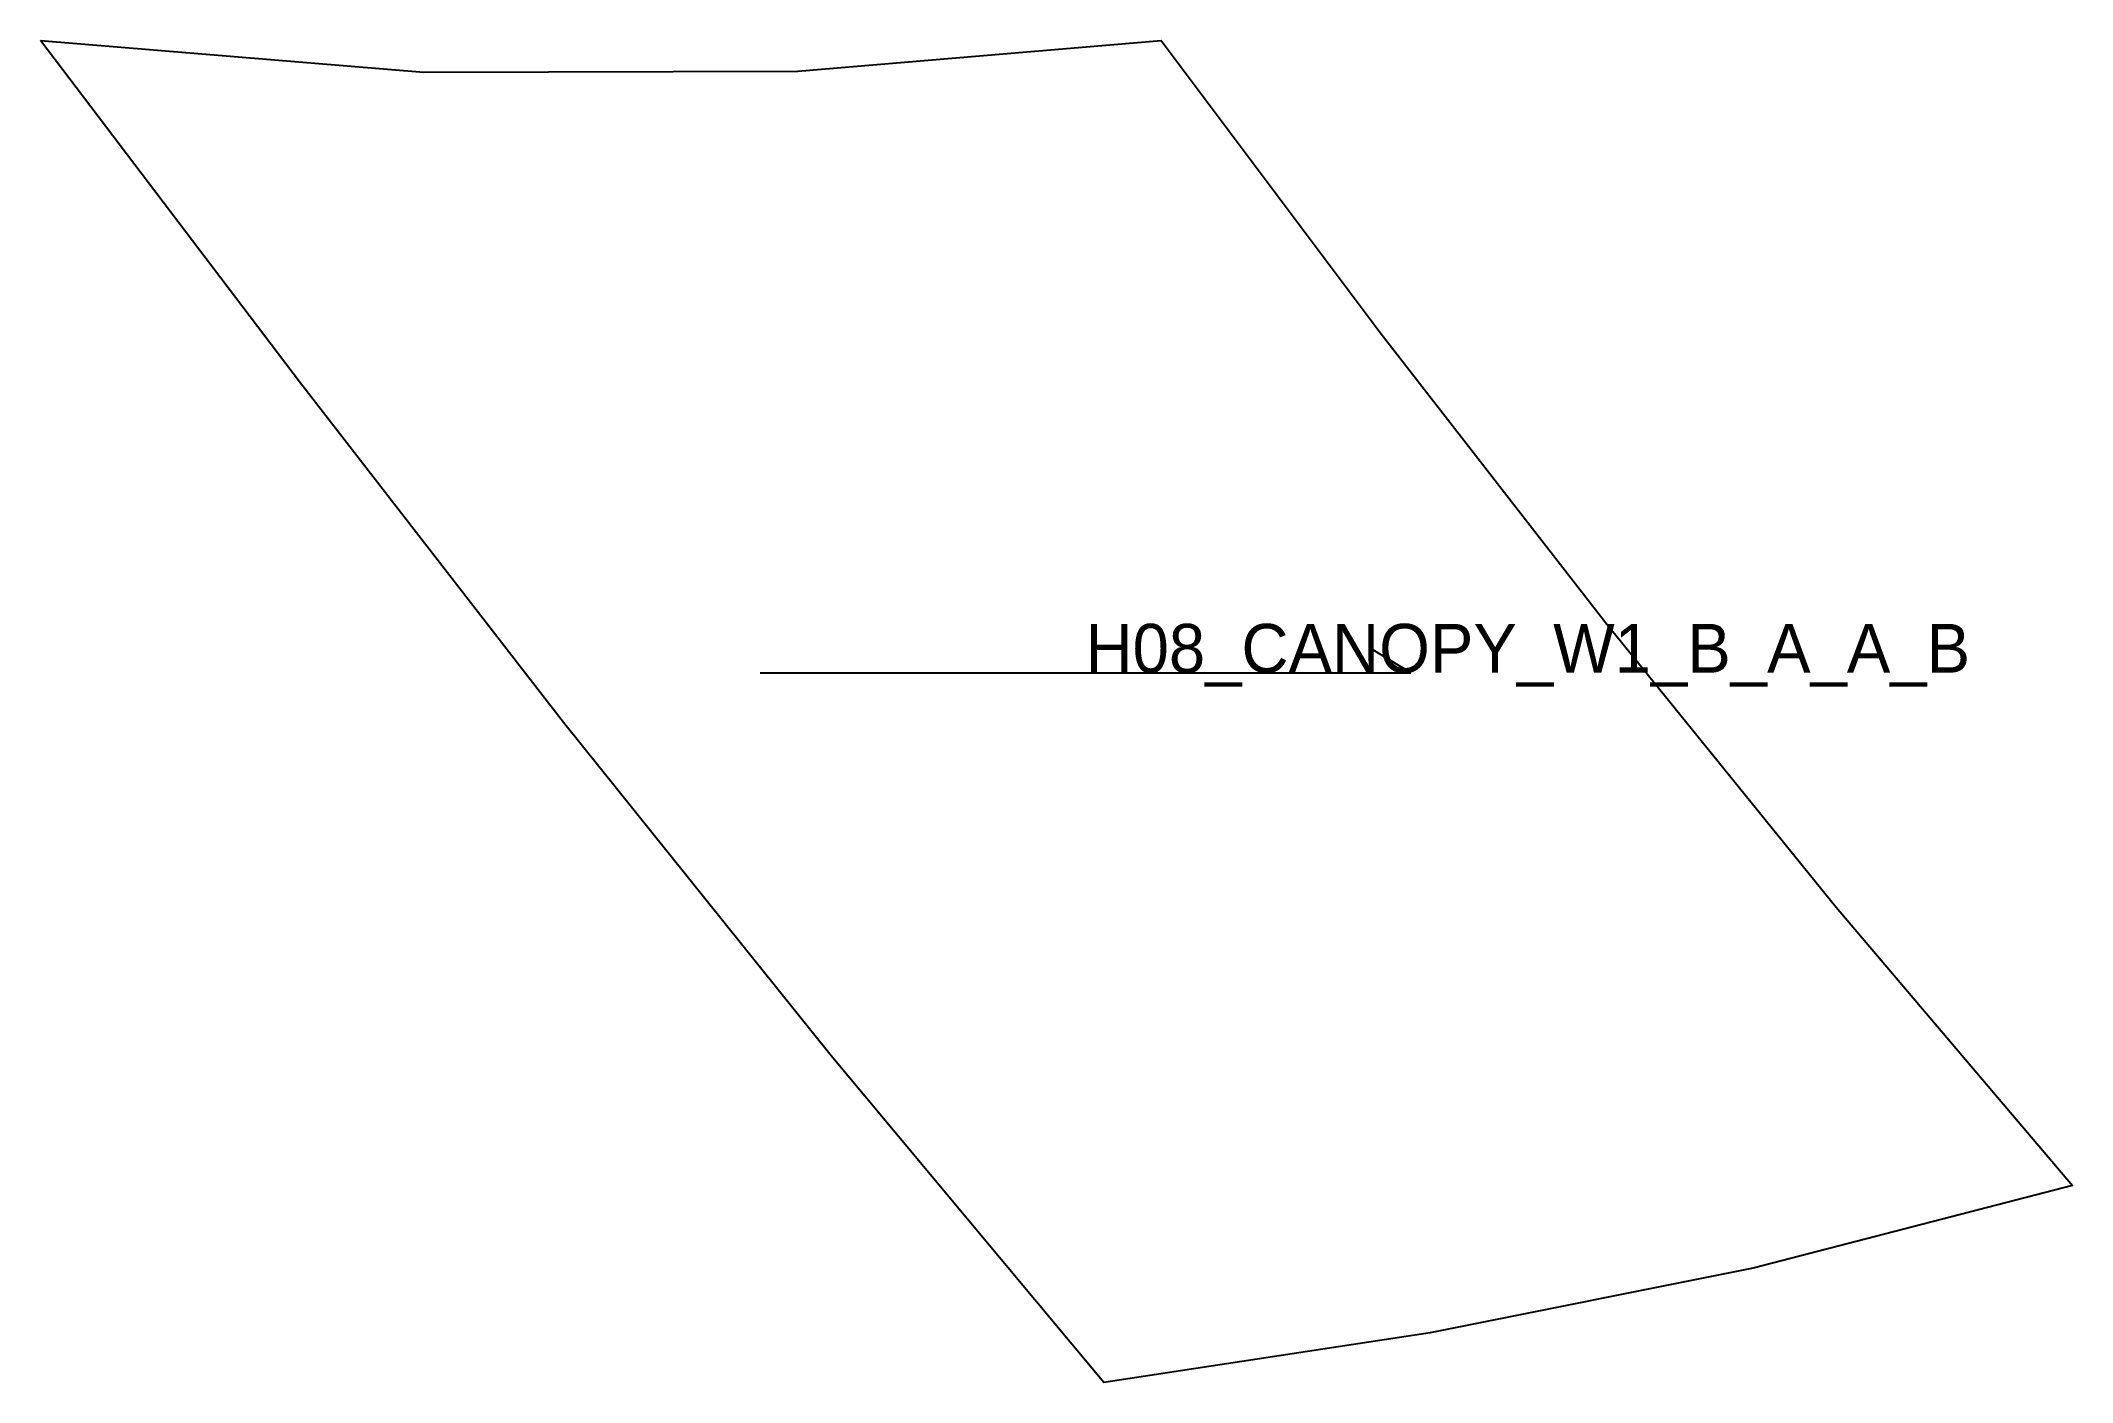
# Model space of a CAD drawing. Header units: millimetres. Extents: x 0 to 250, y -165 to 0.
import ezdxf

# ---------------------------------------------------------------- set-up
doc = ezdxf.new("R2010")
doc.units = ezdxf.units.MM
for name, color, linetype in [('CUT', 1, 'Continuous'), ('GRAIN', 3, 'Continuous'), ('LABEL', 7, 'Continuous'), ('SEW', 5, 'Continuous')]:
    doc.layers.add(name, color=color, linetype=linetype)

msp = doc.modelspace()

# ---------------------------------------------------------------- linework, layer by layer
at = {"layer": 'CUT'}
msp.add_lwpolyline([(0, 0), (47.12, -3.86), (93.13, -3.74), (137.84, 0), (164.88, -36.06), (192.55, -71.6), (220.86, -106.57), (249.92, -140.8), (210.64, -150.98), (170.91, -158.93), (130.8, -165.01), (97.26, -124.85), (64.31, -83.85), (31.95, -42.14), (0, 0)], close=True, dxfattribs=at)
at = {"layer": 'GRAIN'}
for p, q in [((168.53, -77.73), (163.53, -74.73)), ((88.53, -77.73), (168.53, -77.73))]:
    msp.add_line(p, q, dxfattribs=at)
at = {"layer": 'SEW'}
msp.add_lwpolyline([(0, 0), (47.12, -3.86), (93.13, -3.74), (137.84, 0), (164.88, -36.06), (192.55, -71.6), (220.86, -106.57), (249.92, -140.8), (210.64, -150.98), (170.91, -158.93), (130.8, -165.01), (97.26, -124.85), (64.31, -83.85), (31.95, -42.14)], close=True, dxfattribs=at)

# ---------------------------------------------------------------- texts
at = {"layer": 'LABEL'}
msp.add_text('H08_CANOPY_W1_B_A_A_B', height=6, dxfattribs=at).set_placement((128.53, -77.73))

doc.saveas('drawing.dxf')
